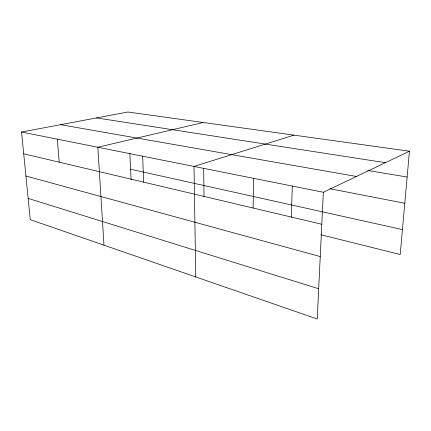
<?xml version="1.0" encoding="UTF-8"?>
<svg xmlns="http://www.w3.org/2000/svg" width="431" height="431" viewBox="0 0 431 431"><rect width="100%" height="100%" fill="white"/><g stroke="black" fill="none" stroke-linecap="round" stroke-linejoin="round"><path stroke-width="0.65" d="M253.142 208.033L253.536 178.326M291.281 217.472L292.299 186.165M409.45 151.216L323.347 192.258L317.227 318.994L30.256 219.654L21.55 132.026L127.899 112.006L409.45 151.216L400.216 254.484L320.836 234.75M293.969 135.135L194.004 166.441L195.776 276.95M203.168 122.49L97.837 147.251L103.99 245.18M96.522 117.911L385.379 162.692M367.659 170.466L407.144 177.033M60.577 124.678L356.469 176.468M329.99 188.746L404.795 203.265M21.55 132.026L323.347 192.258M130.609 169.227L402.441 229.594M23.71 153.792L321.801 224.265M25.919 176.004L320.244 256.564M28.144 198.395L318.687 288.754M57.328 139.165L59.225 162.185M129.85 153.199L131.11 179.765M142.623 156.189L143.695 182.157M203.685 168.209L204.008 196.59"/></g></svg>
